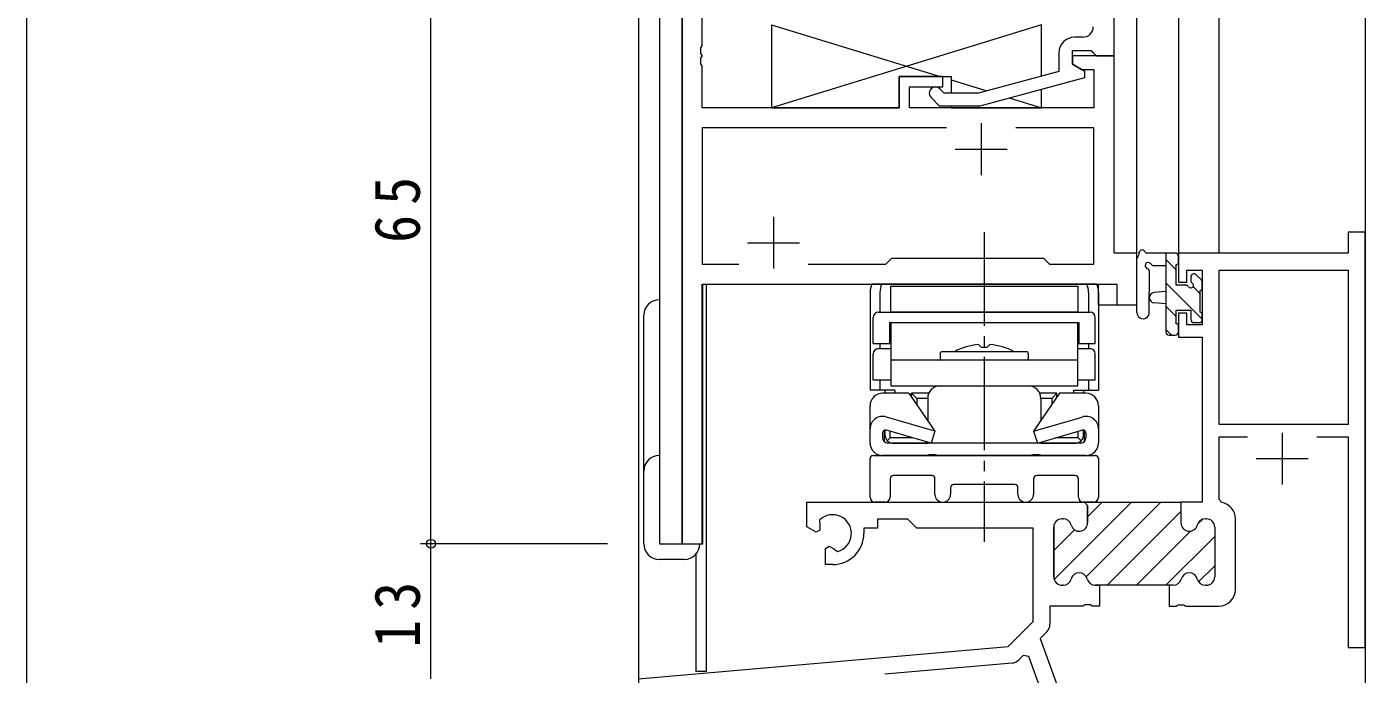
# Model space of a CAD drawing. Units: millimetres on the paper. Extents: x -420 to 373, y -297 to 267.
# Drawn here: x -417.7 to -288.8, y -197 to -134.6 of the extents above; entities that cross this region are included whole.
import ezdxf

# ---------------------------------------------------------------- set-up
doc = ezdxf.new("R2010")
doc.units = ezdxf.units.MM
doc.linetypes.add('CHAIN2', pattern=[12, 9, -1, 1, -1])
for name, color, linetype, lineweight in [('0-1_YKK_ZWAK', 7, 'Continuous', 9), ('0-3_YKK_11', 7, 'Continuous', 9), ('0-4_YKK_12', 2, 'Continuous', 9), ('0-5_YKK_13', 4, 'Continuous', 9), ('0-7_YKK_D', 6, 'Continuous', 9)]:
    doc.layers.add(name, color=color, linetype=linetype, lineweight=lineweight)
doc.styles.add('ＭＳ ゴシック', font='')
doc.styles.get('ＭＳ ゴシック').set_extended_font_data('MS Gothic')

msp = doc.modelspace()

# ---------------------------------------------------------------- linework, layer by layer
at = {"layer": '0-1_YKK_ZWAK'}
msp.add_line((-417.7, -260.6), (-417.7, 264.4), dxfattribs=at)
at = {"layer": '0-3_YKK_11'}
for p, q in [((-354.563, -119.442), (-354.563, -184.442)), ((-312.963, -137.442), (-312.963, -119.442)), ((-352.633, -136.484), (-352.633, -131.642)), ((-352.753, -136.667), (-352.633, -136.484)), ((-352.753, -137.217), (-352.753, -136.667)), ((-315.963, -135.642), (-316.763, -135.642)), ((-352.633, -137.401), (-352.753, -137.217)), ((-352.753, -137.667), (-352.633, -137.484)), ((-352.753, -138.217), (-352.753, -137.667)), ((-352.633, -137.484), (-352.633, -137.401)), ((-318.263, -137.142), (-318.263, -138.963)), ((-316.963, -136.942), (-315.163, -136.942)), ((-316.963, -138.242), (-316.963, -136.942)), ((-316.963, -137.442), (-316.963, -138.242)), ((-312.963, -137.442), (-316.963, -137.442)), ((-315.163, -136.942), (-314.963, -137.142)), ((-314.963, -137.142), (-314.663, -137.442)), ((-314.663, -137.442), (-312.963, -137.442)), ((-312.963, -156.442), (-312.963, -137.442)), ((-352.633, -138.401), (-352.753, -138.217)), ((-352.633, -142.442), (-352.633, -138.401)), ((-318.263, -138.963), (-326.024, -141.042)), ((-315.763, -138.935), (-316.963, -138.242)), ((-316.963, -138.242), (-316.097, -138.742)), ((-316.097, -138.742), (-314.893, -138.742)), ((-315.763, -139.535), (-315.763, -138.935)), ((-314.893, -138.742), (-314.893, -142.442)), ((-333.663, -139.442), (-333.663, -142.442)), ((-329.463, -139.442), (-333.663, -139.442)), ((-332.663, -140.442), (-329.463, -140.442)), ((-332.663, -142.442), (-332.663, -140.442)), ((-329.463, -140.442), (-329.463, -139.442)), ((-325.866, -142.242), (-315.763, -139.535)), ((-330.587, -141.467), (-329.812, -142.242)), ((-329.315, -141.042), (-329.739, -140.618)), ((-326.024, -141.042), (-329.315, -141.042)), ((-333.663, -142.442), (-352.633, -142.442)), ((-314.893, -142.442), (-332.663, -142.442)), ((-329.812, -142.242), (-325.866, -142.242)), ((-352.633, -144.372), (-352.633, -157.512)), ((-329.113, -144.372), (-352.633, -144.372)), ((-329.113, -144.372), (-352.633, -144.372)), ((-325.763, -143.942), (-325.763, -148.942)), ((-314.893, -144.372), (-322.413, -144.372)), ((-314.893, -157.512), (-314.893, -144.372)), ((-328.263, -146.442), (-323.263, -146.442)), ((-345.763, -152.942), (-345.763, -157.942)), ((-290.393, -154.442), (-290.393, -156.442)), ((-288.763, -154.442), (-290.393, -154.442)), ((-288.763, -194.442), (-288.763, -154.442)), ((-348.263, -155.442), (-343.263, -155.442)), ((-334.933, -157.512), (-334.363, -156.942)), ((-334.363, -156.942), (-319.763, -156.942)), ((-319.763, -156.942), (-319.193, -157.512)), ((-310.763, -156.442), (-312.963, -156.442)), ((-310.763, -161.442), (-310.763, -156.442)), ((-306.763, -156.442), (-306.763, -159.242)), ((-290.393, -156.442), (-306.763, -156.442)), ((-352.633, -157.512), (-349.113, -157.512)), ((-342.413, -157.512), (-334.933, -157.512)), ((-319.193, -157.512), (-314.893, -157.512)), ((-305.963, -158.072), (-304.463, -158.072)), ((-305.963, -159.242), (-305.963, -158.072)), ((-304.463, -158.072), (-304.463, -163.342)), ((-302.833, -158.072), (-290.393, -158.072)), ((-302.833, -172.942), (-302.833, -158.072)), ((-290.393, -158.072), (-290.393, -172.942)), ((-352.633, -159.442), (-312.693, -159.442)), ((-352.633, -184.442), (-352.633, -159.442)), ((-312.693, -159.442), (-312.693, -161.442)), ((-306.763, -159.242), (-305.963, -159.242)), ((-312.693, -161.442), (-310.763, -161.442)), ((-306.763, -162.242), (-306.763, -164.542)), ((-305.963, -162.242), (-306.763, -162.242)), ((-305.963, -163.342), (-305.963, -162.242)), ((-304.463, -163.342), (-305.963, -163.342)), ((-306.763, -164.542), (-304.463, -164.542)), ((-304.463, -164.542), (-304.463, -180.442)), ((-290.393, -172.942), (-302.833, -172.942)), ((-296.763, -173.742), (-296.763, -178.742)), ((-302.833, -174.142), (-300.099, -174.142)), ((-302.833, -180.171), (-302.833, -174.142)), ((-293.427, -174.142), (-290.393, -174.142)), ((-293.427, -174.142), (-290.393, -174.142)), ((-290.393, -174.142), (-290.393, -194.442)), ((-299.263, -176.242), (-294.263, -176.242)), ((-342.563, -180.442), (-315.813, -180.442)), ((-342.563, -182.807), (-342.563, -180.442)), ((-318.724, -187.889), (-311.278, -180.442)), ((-315.813, -180.442), (-306.513, -180.442)), ((-315.513, -180.742), (-315.813, -180.442)), ((-315.631, -187.624), (-308.449, -180.442)), ((-315.513, -181.849), (-314.106, -180.442)), ((-306.513, -180.442), (-306.513, -182.442)), ((-306.513, -180.442), (-306.513, -182.442)), ((-304.463, -180.442), (-306.513, -180.442)), ((-302.585, -180.467), (-302.833, -180.171)), ((-315.513, -180.742), (-315.513, -182.442)), ((-313.621, -188.442), (-306.513, -181.335)), ((-341.663, -183.327), (-342.563, -182.807)), ((-341.328, -182.162), (-341.29, -182.62)), ((-341.29, -182.62), (-341.313, -183.125)), ((-337.063, -182.942), (-337.063, -183.442)), ((-335.763, -182.942), (-337.063, -182.942)), ((-335.763, -182.072), (-335.763, -182.942)), ((-332.833, -182.072), (-335.763, -182.072)), ((-331.963, -182.942), (-332.833, -182.072)), ((-320.763, -182.942), (-331.963, -182.942)), ((-320.763, -191.942), (-320.763, -182.942)), ((-318.763, -182.842), (-318.763, -187.642)), ((-318.763, -187.642), (-318.763, -182.842)), ((-317.862, -182.042), (-317.963, -182.042)), ((-317.963, -182.042), (-317.862, -182.042)), ((-304.914, -182.564), (-304.443, -182.093)), ((-304.164, -182.042), (-304.063, -182.042)), ((-304.164, -182.042), (-304.063, -182.042)), ((-303.263, -182.842), (-303.263, -187.642)), ((-303.263, -182.842), (-303.263, -187.642)), ((-301.263, -188.842), (-301.263, -182.042)), ((-341.313, -183.125), (-341.663, -183.327)), ((-318.763, -185.099), (-316.766, -183.102)), ((-310.793, -188.442), (-305.582, -183.232)), ((-307.964, -188.442), (-303.263, -183.741)), ((-354.563, -184.442), (-352.633, -184.442)), ((-340.763, -184.886), (-340.413, -184.684)), ((-340.763, -186.442), (-340.763, -184.886)), ((-340.413, -184.684), (-339.964, -184.916)), ((-339.964, -184.916), (-339.586, -185.178)), ((-340.063, -186.442), (-340.763, -186.442)), ((-304.809, -188.116), (-303.263, -186.57)), ((-317.963, -188.442), (-317.862, -188.442)), ((-317.862, -188.442), (-317.963, -188.442)), ((-314.764, -188.442), (-314.363, -188.442)), ((-314.363, -188.442), (-314.764, -188.442)), ((-314.363, -188.442), (-314.363, -190.442)), ((-307.663, -188.442), (-314.363, -188.442)), ((-307.262, -188.442), (-307.663, -188.442)), ((-307.663, -188.442), (-307.663, -190.442)), ((-307.262, -188.442), (-307.663, -188.442)), ((-304.063, -188.442), (-304.164, -188.442)), ((-304.063, -188.442), (-304.164, -188.442)), ((-319.133, -190.442), (-319.133, -192.203)), ((-315.971, -190.442), (-319.133, -190.442)), ((-315.788, -190.322), (-315.971, -190.442)), ((-315.238, -190.322), (-315.788, -190.322)), ((-315.055, -190.442), (-315.238, -190.322)), ((-314.363, -190.442), (-315.055, -190.442)), ((-307.663, -190.442), (-306.971, -190.442)), ((-306.971, -190.442), (-306.788, -190.322)), ((-306.788, -190.322), (-306.238, -190.322)), ((-306.238, -190.322), (-306.055, -190.442)), ((-306.055, -190.442), (-302.863, -190.442)), ((-323.147, -194.326), (-320.763, -191.942)), ((-319.426, -192.91), (-320.078, -193.562)), ((-358.763, -197.442), (-323.147, -194.326)), ((-320.078, -193.562), (-317.482, -200.695)), ((-290.393, -194.442), (-288.763, -194.442)), ((-322.777, -195.93), (-335.029, -197.002)), ((-321.711, -195.195), (-322.157, -195.641)), ((-321.175, -195.314), (-321.711, -195.195)), ((-319.571, -199.721), (-321.175, -195.314))]:
    msp.add_line(p, q, dxfattribs=at)
for points in [[(-315.513, -180.742), (-315.813, -180.442), (-315.513, -180.742)], [(-315.513, -180.742), (-315.513, -182.442), (-315.513, -180.742)]]:
    msp.add_lwpolyline(points, dxfattribs=at)
for centre, radius, start, end in [((-315.963, -134.642), 1, 270, 359.99998), ((-316.763, -137.142), 1.5, 90, 179.99998), ((-330.163, -141.042), 0.6, 44.99998, 225), ((-302.863, -182.042), 1.6, 359.99998, 79.99789), ((-340.063, -183.442), 1.8, 285.36687, 134.63312), ((-317.963, -182.842), 0.8, 90, 179.99998), ((-317.963, -182.842), 0.8, 90, 179.99998), ((-317.862, -182.842), 0.8, 14.47748, 89.99997), ((-317.862, -182.842), 0.8, 14.47748, 89.99997), ((-316.313, -182.442), 0.8, 194.47751, 359.99998), ((-316.313, -182.442), 0.8, 194.47751, 359.99998), ((-305.713, -182.442), 0.8, 180, 345.52248), ((-305.713, -182.442), 0.8, 180, 345.52248), ((-304.164, -182.842), 0.8, 90.00002, 165.52251), ((-304.164, -182.842), 0.8, 90.00002, 165.52251), ((-304.063, -182.842), 0.8, 0, 89.99998), ((-304.063, -182.842), 0.8, 0, 89.99998), ((-340.063, -183.442), 3, 270, 359.99998), ((-317.963, -187.642), 0.8, 180, 269.99998), ((-317.963, -187.642), 0.8, 180, 269.99998), ((-317.862, -187.642), 0.8, 270.00002, 345.52251), ((-317.862, -187.642), 0.8, 270.00002, 345.52251), ((-316.313, -188.042), 0.8, 14.47751, 165.52248), ((-316.313, -188.042), 0.8, 14.47751, 165.52248), ((-314.764, -187.642), 0.8, 194.47748, 269.99997), ((-314.764, -187.642), 0.8, 194.47748, 269.99997), ((-307.262, -187.642), 0.8, 270.00002, 345.52251), ((-307.262, -187.642), 0.8, 270.00002, 345.52251), ((-305.713, -188.042), 0.8, 14.47751, 165.52248), ((-305.713, -188.042), 0.8, 14.47751, 165.52248), ((-304.164, -187.642), 0.8, 194.47748, 269.99997), ((-304.164, -187.642), 0.8, 194.47748, 269.99997), ((-304.063, -187.642), 0.8, 270, 359.99998), ((-304.063, -187.642), 0.8, 270, 359.99998), ((-302.863, -188.842), 1.6, 270, 359.99998), ((-320.133, -192.203), 1, 314.99998, 359.99998), ((-322.864, -194.934), 1, 274.99998, 315.00002)]:
    msp.add_arc(centre, radius, start, end, dxfattribs=at)
at = {"layer": '0-4_YKK_12'}
for p, q in [((-358.763, -17.442), (-358.763, -209.442)), ((-356.763, -17.442), (-356.763, -184.442)), ((-310.763, -161.442), (-310.763, -17.442)), ((-306.763, -17.442), (-306.763, -156.442)), ((-302.863, -17.442), (-302.863, -156.442)), ((-288.763, -17.442), (-288.763, -209.442)), ((-354.563, -184.442), (-354.563, -119.442)), ((-302.863, -156.442), (-306.763, -156.442)), ((-352.563, -159.442), (-315.263, -159.442)), ((-352.563, -184.442), (-352.563, -159.442)), ((-352.263, -159.442), (-352.263, -196.742)), ((-314.463, -161.442), (-314.463, -159.442)), ((-314.463, -161.442), (-310.763, -161.442)), ((-356.763, -184.442), (-352.563, -184.442)), ((-353.263, -185.462), (-353.263, -196.742)), ((-352.263, -196.742), (-353.263, -196.742))]:
    msp.add_line(p, q, dxfattribs=at)
at = {"layer": '0-5_YKK_13'}
for p, q in [((-319.963, -134.442), (-345.963, -142.442)), ((-345.963, -134.442), (-329.713, -139.442)), ((-345.963, -134.442), (-345.963, -142.442)), ((-319.963, -139.418), (-319.963, -134.442)), ((-333.663, -139.442), (-328.663, -139.442)), ((-333.663, -142.442), (-333.663, -139.442)), ((-328.663, -139.442), (-328.663, -141.042)), ((-328.663, -139.766), (-325.217, -140.826)), ((-323.058, -141.49), (-319.963, -142.442)), ((-319.963, -142.442), (-319.963, -140.661)), ((-345.963, -142.442), (-333.663, -142.442)), ((-328.663, -142.242), (-328.663, -142.442)), ((-328.663, -142.242), (-328.663, -142.442)), ((-328.663, -142.442), (-319.963, -142.442)), ((-310.763, -162.17), (-310.763, -157.008)), ((-307.063, -156.442), (-309.743, -156.442)), ((-307.963, -156.442), (-307.963, -164.042)), ((-306.963, -158.059), (-307.963, -157.059)), ((-306.763, -157.342), (-306.763, -156.742)), ((-309.563, -162.17), (-309.56, -158.209)), ((-309.143, -157.642), (-307.963, -157.642)), ((-306.963, -159.542), (-306.963, -157.542)), ((-304.551, -159.03), (-305.051, -158.53)), ((-314.63, -159.442), (-336.296, -159.442)), ((-334.463, -159.642), (-316.463, -159.642)), ((-334.463, -162.142), (-334.463, -159.642)), ((-316.463, -159.642), (-316.463, -162.142)), ((-304.463, -162.804), (-307.963, -159.304)), ((-306.024, -159.542), (-306.963, -159.542)), ((-305.563, -158.742), (-305.563, -159.081)), ((-304.663, -160.359), (-305.35, -159.673)), ((-304.463, -159.842), (-304.463, -159.242)), ((-356.763, -160.942), (-356.763, -184.442)), ((-336.463, -160.242), (-336.463, -169.642)), ((-335.513, -160.242), (-335.513, -162.142)), ((-315.413, -160.242), (-315.413, -162.142)), ((-314.463, -160.242), (-314.463, -169.642)), ((-307.963, -160.142), (-309.107, -160.244)), ((-304.663, -162.142), (-304.663, -160.042)), ((-358.263, -184.442), (-358.263, -162.442)), ((-335.663, -162.142), (-315.263, -162.142)), ((-316.463, -162.142), (-334.463, -162.142)), ((-307.963, -161.342), (-309.107, -161.24)), ((-306.963, -162.549), (-307.963, -161.549)), ((-306.963, -161.942), (-305.563, -161.942)), ((-306.963, -163.242), (-306.963, -161.942)), ((-305.563, -161.942), (-305.563, -162.842)), ((-304.463, -162.842), (-304.463, -162.342)), ((-336.163, -165.142), (-336.163, -162.642)), ((-334.563, -163.142), (-316.363, -163.142)), ((-334.563, -165.142), (-334.563, -163.142)), ((-334.463, -163.142), (-316.463, -163.142)), ((-334.463, -163.142), (-334.463, -169.242)), ((-316.463, -169.242), (-316.463, -163.142)), ((-316.363, -163.142), (-316.363, -165.142)), ((-314.763, -165.142), (-314.763, -162.642)), ((-306.763, -164.042), (-306.763, -163.442)), ((-305.263, -163.142), (-304.763, -163.142)), ((-307.415, -164.342), (-307.963, -163.794)), ((-307.663, -164.342), (-307.063, -164.342)), ((-336.163, -165.142), (-334.463, -165.142)), ((-336.163, -168.642), (-336.163, -166.142)), ((-335.663, -165.642), (-334.463, -165.642)), ((-335.513, -165.142), (-335.513, -165.642)), ((-329.713, -166.142), (-329.713, -166.542)), ((-321.413, -165.942), (-329.513, -165.942)), ((-326.013, -165.242), (-325.713, -165.542)), ((-321.213, -166.542), (-321.213, -166.142)), ((-316.463, -165.142), (-314.763, -165.142)), ((-316.463, -165.642), (-315.263, -165.642)), ((-315.413, -165.142), (-315.413, -165.642)), ((-314.763, -168.642), (-314.763, -166.142)), ((-316.463, -166.742), (-334.463, -166.742)), ((-336.163, -168.642), (-334.463, -168.642)), ((-335.513, -168.642), (-335.513, -169.642)), ((-316.463, -168.642), (-314.763, -168.642)), ((-315.413, -168.642), (-315.413, -169.642)), ((-334.083, -169.642), (-336.463, -169.642)), ((-332.713, -169.942), (-335.263, -169.942)), ((-335.033, -169.642), (-335.033, -169.942)), ((-334.463, -169.242), (-316.463, -169.242)), ((-334.083, -169.642), (-334.083, -169.942)), ((-330.804, -169.942), (-332.463, -169.942)), ((-331.963, -170.442), (-332.463, -169.942)), ((-332.463, -170.308), (-332.463, -169.942)), ((-329.713, -169.242), (-321.213, -169.242)), ((-318.463, -169.942), (-320.122, -169.942)), ((-318.463, -170.308), (-318.463, -169.942)), ((-315.663, -169.942), (-318.213, -169.942)), ((-316.843, -169.942), (-316.843, -169.642)), ((-316.843, -169.642), (-314.463, -169.642)), ((-315.893, -169.642), (-315.893, -169.942)), ((-336.463, -174.742), (-336.463, -171.142)), ((-330.913, -170.442), (-331.963, -170.442)), ((-331.963, -170.442), (-331.963, -171.041)), ((-330.913, -170.442), (-330.913, -172.578)), ((-320.013, -170.442), (-320.013, -172.578)), ((-318.963, -170.442), (-318.963, -171.041)), ((-314.463, -171.142), (-314.463, -174.742)), ((-330.213, -173.603), (-334.887, -172.233)), ((-320.713, -173.603), (-316.039, -172.233)), ((-335.263, -173.787), (-335.263, -174.242)), ((-335.113, -173.527), (-335.113, -174.6)), ((-335.013, -174.042), (-335.013, -173.491)), ((-334.513, -174.242), (-334.513, -173.62)), ((-316.413, -174.242), (-316.413, -173.605)), ((-315.913, -174.042), (-315.913, -173.491)), ((-315.813, -174.6), (-315.813, -173.527)), ((-315.663, -173.787), (-315.663, -174.242)), ((-334.513, -174.242), (-334.808, -174.537)), ((-316.163, -174.742), (-334.763, -174.742)), ((-332.314, -174.242), (-334.513, -174.242)), ((-334.313, -174.742), (-330.913, -174.742)), ((-330.913, -174.649), (-330.913, -174.742)), ((-320.013, -174.649), (-320.013, -174.742)), ((-320.013, -174.742), (-316.613, -174.742)), ((-316.413, -174.242), (-318.611, -174.242)), ((-316.413, -174.242), (-316.118, -174.537)), ((-336.463, -179.942), (-336.463, -176.242)), ((-336.163, -175.942), (-314.763, -175.942)), ((-331.062, -175.942), (-335.263, -175.942)), ((-321.062, -175.942), (-329.863, -175.942)), ((-315.663, -175.942), (-319.863, -175.942)), ((-314.463, -176.242), (-314.463, -179.942)), ((-330.513, -177.872), (-334.233, -177.872)), ((-316.693, -177.872), (-320.413, -177.872)), ((-334.533, -178.172), (-334.533, -179.942)), ((-330.213, -179.692), (-330.213, -178.172)), ((-328.713, -179.042), (-328.713, -179.692)), ((-322.513, -178.742), (-328.413, -178.742)), ((-322.213, -179.692), (-322.213, -179.042)), ((-320.713, -178.172), (-320.713, -179.692)), ((-316.393, -179.942), (-316.393, -178.172)), ((-335.033, -180.442), (-335.963, -180.442)), ((-314.963, -180.442), (-315.893, -180.442)), ((-356.763, -184.442), (-352.863, -184.442)), ((-354.363, -185.942), (-356.763, -185.942))]:
    msp.add_line(p, q, dxfattribs=at)
at = {"layer": '0-5_YKK_13', "linetype": 'CHAIN2'}
msp.add_line((-325.463, -154.442), (-325.463, -184.242), dxfattribs=at)
at = {"layer": '0-5_YKK_13'}
for points in [[(-324.913, -165.242), (-325.213, -165.542), (-325.713, -165.542)], [(-332.713, -169.942), (-330.213, -173.603), (-330.589, -174.742), (-334.869, -173.502)], [(-318.213, -169.942), (-320.713, -173.603), (-320.337, -174.742), (-316.057, -173.502)], [(-318.463, -169.942), (-318.963, -170.442), (-320.013, -170.442)]]:
    msp.add_lwpolyline(points, dxfattribs=at)
for centre, radius, start, end in [((-310.463, -157.008), 0.3, 130.52878, 180), ((-310.853, -156.552), 0.3, 310.52878, 10.52878), ((-310.263, -156.442), 0.3, 30, 190.52878), ((-309.743, -156.142), 0.3, 210, 270), ((-307.063, -156.742), 0.3, 0, 90), ((-309.663, -157.642), 0.3, 30, 250.81024), ((-309.86, -158.209), 0.3, 359.95976, 70.81024), ((-309.143, -157.342), 0.3, 210, 270), ((-306.963, -157.342), 0.2, 270, 0), ((-305.263, -158.742), 0.3, 45, 180), ((-334.463, -160.242), 2, 156.42181, 180), ((-333.513, -160.242), 2, 156.42181, 180), ((-317.413, -160.242), 2, 0, 23.57817), ((-316.463, -160.242), 2, 0, 23.57817), ((-306.024, -159.842), 0.3, 33.05573, 90), ((-305.563, -159.542), 0.25, 213.05573, 56.94426), ((-305.263, -159.081), 0.3, 180, 236.94426), ((-304.663, -159.842), 0.2, 270, 0), ((-304.763, -159.242), 0.3, 0, 45), ((-356.763, -162.442), 1.5, 90, 180), ((-309.063, -160.742), 0.5, 95.09206, 264.90793), ((-335.663, -162.642), 0.5, 90, 180), ((-315.263, -162.642), 0.5, 0, 90), ((-310.163, -162.17), 0.6, 179.95976, 359.95976), ((-304.663, -162.342), 0.2, 0, 90), ((-306.963, -163.442), 0.2, 0, 90), ((-305.263, -162.842), 0.3, 180, 270), ((-304.763, -162.842), 0.3, 270, 0), ((-307.663, -164.042), 0.3, 180, 270), ((-307.063, -164.042), 0.3, 270, 0), ((-335.663, -166.142), 0.5, 90, 180), ((-329.513, -166.142), 0.2, 90, 180), ((-325.458, -171.3), 6.083, 95.23132, 118.26506), ((-325.467, -171.3), 6.083, 61.73492, 84.76866), ((-321.413, -166.142), 0.2, 0, 90), ((-315.263, -166.142), 0.5, 0, 90), ((-329.513, -166.542), 0.2, 180, 270), ((-321.413, -166.542), 0.2, 270, 0), ((-335.263, -171.142), 1.2, 90, 180), ((-329.713, -170.442), 1.2, 90, 180), ((-321.213, -170.442), 1.2, 0, 90), ((-315.663, -171.142), 1.2, 0, 90), ((-335.263, -173.372), 1.2, 71.74316, 180), ((-315.663, -173.372), 1.2, 0, 108.25682), ((-334.963, -173.787), 0.3, 71.74316, 180), ((-334.313, -174.042), 0.7, 180, 270), ((-316.613, -174.042), 0.7, 270, 0), ((-315.963, -173.787), 0.3, 0, 108.25682), ((-335.263, -174.742), 1.2, 180, 270), ((-334.763, -174.242), 0.5, 180, 270), ((-316.163, -174.242), 0.5, 270, 0), ((-315.663, -174.742), 1.2, 270, 0), ((-356.763, -177.442), 1.5, 90, 180), ((-336.163, -176.242), 0.3, 90, 180), ((-330.463, -178.472), 2.6, 76.67462, 103.32536), ((-320.463, -178.472), 2.6, 76.67462, 103.32536), ((-314.763, -176.242), 0.3, 0, 90), ((-334.233, -178.172), 0.3, 90, 180), ((-330.513, -178.172), 0.3, 0, 90), ((-320.413, -178.172), 0.3, 90, 180), ((-316.693, -178.172), 0.3, 0, 90), ((-328.413, -179.042), 0.3, 90, 180), ((-322.513, -179.042), 0.3, 0, 90), ((-335.963, -179.942), 0.5, 180, 270), ((-335.033, -179.942), 0.5, 270, 0), ((-329.463, -179.692), 0.75, 180, 0), ((-321.463, -179.692), 0.75, 180, 0), ((-315.893, -179.942), 0.5, 180, 270), ((-314.963, -179.942), 0.5, 270, 0), ((-356.763, -184.442), 1.5, 180, 270), ((-354.363, -184.442), 1.5, 270, 0)]:
    msp.add_arc(centre, radius, start, end, dxfattribs=at)
at = {"layer": '0-7_YKK_D'}
for p, q in [((-378.763, -184.442), (-378.763, -119.442)), ((-361.763, -184.442), (-379.763, -184.442)), ((-361.763, -184.442), (-379.763, -184.442)), ((-378.763, -197.442), (-378.763, -184.442))]:
    msp.add_line(p, q, dxfattribs=at)
msp.add_circle((-378.763, -184.442), 0.425, dxfattribs=at)
msp.add_circle((-378.763, -184.442), 0.425, dxfattribs=at)

# ---------------------------------------------------------------- texts
at = {"layer": '0-7_YKK_D', "color": 3, "char_height": 4.399, "attachment_point": 7, "rotation": 90, "style": 'ＭＳ ゴシック'}
for s, insert in [('\\T1.36;\\W0.9;65', (-379.763, -155.462)), ('\\T1.36;\\W0.9;13', (-379.763, -194.462))]:
    msp.add_mtext(s, dxfattribs=dict(at, insert=insert))

doc.saveas('drawing.dxf')
